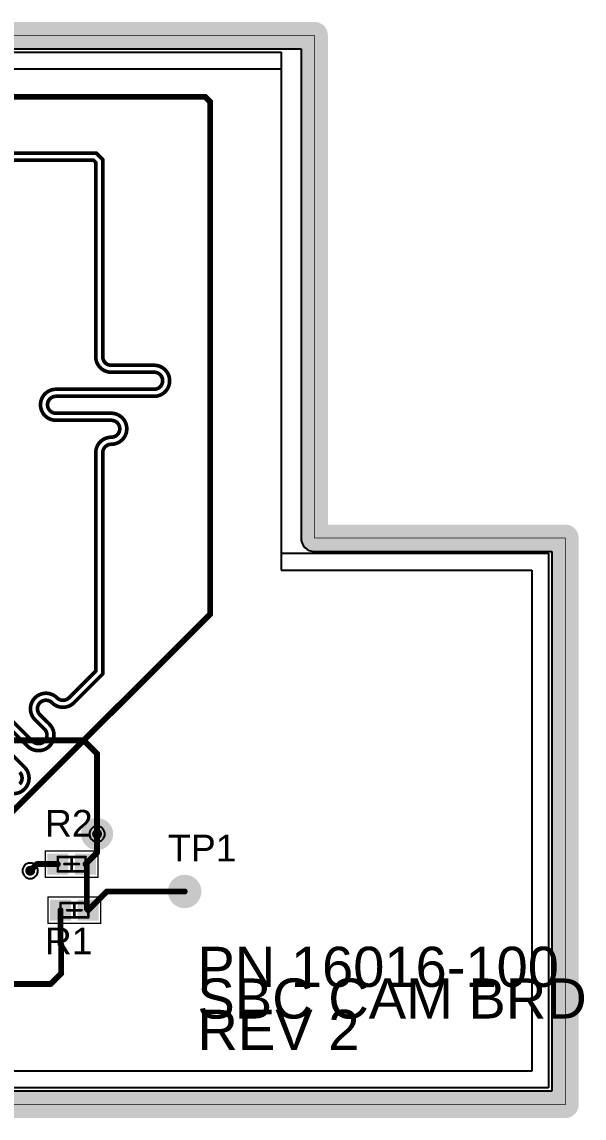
# Model space of a CAD drawing. Header units: inches. Extents: x -0.02 to 2.13, y -0.02 to 1.62.
# Drawn here: x 1.288 to 2.128, y -0.02 to 1.62 of the extents above; entities that cross this region are included whole.
import ezdxf

# ---------------------------------------------------------------- set-up
doc = ezdxf.new("R2010")
doc.units = ezdxf.units.IN
doc.header["$MEASUREMENT"] = 0
for name, color, linetype in [('Bottom Layer', 5, 'Continuous'), ('Bottom Solder', 6, 'Continuous'), ('BRD_Outline', 56, 'Continuous'), ('GND', 76, 'Continuous'), ('GND_2', 16, 'Continuous'), ('Mechanical 13', 56, 'Continuous'), ('Mechanical 15', 56, 'Continuous'), ('SIG_1', 16, 'Continuous'), ('SIG_2', 76, 'Continuous'), ('Top Layer', 1, 'Continuous'), ('Top Overlay', 2, 'Continuous'), ('Top Paste', 8, 'Continuous'), ('Top Solder', 216, 'Continuous'), ('Via Holes', 16, 'Continuous')]:
    doc.layers.add(name, color=color, linetype=linetype)
doc.styles.add('Arial', font='', dxfattribs={"height": 0.2})
doc.styles.get('Arial').set_extended_font_data('Arial')

# ---------------------------------------------------------------- blocks, each defined once
blk = doc.blocks.new('T____P_____5')
at = {"layer": 'Top Layer'}
h = blk.add_hatch(color=1, dxfattribs=at)
edge = h.paths.add_edge_path()
edge.add_arc((0, 0), 0.025, 0, 360)
at = {"layer": 'Top Solder'}
h = blk.add_hatch(color=216, dxfattribs=at)
edge = h.paths.add_edge_path()
edge.add_arc((0, 0), 0.025, 0, 360)
blk = doc.blocks.new('RESC0402X04N_6')
at = {"layer": 'Top Layer'}
for points in [[(-0.0325, -0.0118), (-0.0325, 0.0118), (-0.0089, 0.0118), (-0.0089, -0.0118)], [(0.0089, -0.0118), (0.0089, 0.0118), (0.0325, 0.0118), (0.0325, -0.0118)]]:
    blk.add_hatch(color=1, dxfattribs=at).paths.add_polyline_path(points)
at = {"layer": 'Top Paste'}
for points in [[(-0.0325, -0.0118), (-0.0325, 0.0118), (-0.0089, 0.0118), (-0.0089, -0.0118)], [(0.0089, -0.0118), (0.0089, 0.0118), (0.0325, 0.0118), (0.0325, -0.0118)]]:
    blk.add_hatch(color=8, dxfattribs=at).paths.add_polyline_path(points)
at = {"layer": 'Top Solder'}
for points in [[(-0.0365, -0.0158), (-0.0365, 0.0158), (-0.0049, 0.0158), (-0.0049, -0.0158)], [(0.0049, -0.0158), (0.0049, 0.0158), (0.0365, 0.0158), (0.0365, -0.0158)]]:
    blk.add_hatch(color=216, dxfattribs=at).paths.add_polyline_path(points)
at = {"layer": 'Mechanical 13'}
for points in [[(0.0207, 0.0108, 0.00394, 0.00394, 0), (-0.0207, 0.0108, 0.00394, 0.00394, 0)], [(-0.0207, 0.0108, 0.00394, 0.00394, 0), (-0.0207, -0.0108, 0.00394, 0.00394, 0)], [(0.0207, 0.0108, 0.00394, 0.00394, 0), (0.0207, -0.0108, 0.00394, 0.00394, 0)], [(0.0207, -0.0108, 0.00394, 0.00394, 0), (-0.0207, -0.0108, 0.00394, 0.00394, 0)]]:
    blk.add_lwpolyline(points, format="xyseb", dxfattribs=at)
for points in [[(-0.0217, 0.0108, 0.00197, 0.00197, 1), (-0.0197, 0.0108, 0.00197, 0.00197, 1)], [(-0.0217, 0.0108, 0.00197, 0.00197, 1), (-0.0197, 0.0108, 0.00197, 0.00197, 1)], [(0.0197, 0.0108, 0.00197, 0.00197, 1), (0.0217, 0.0108, 0.00197, 0.00197, 1)], [(0.0197, 0.0108, 0.00197, 0.00197, 1), (0.0217, 0.0108, 0.00197, 0.00197, 1)], [(-0.0217, -0.0108, 0.00197, 0.00197, 1), (-0.0197, -0.0108, 0.00197, 0.00197, 1)], [(-0.0217, -0.0108, 0.00197, 0.00197, 1), (-0.0197, -0.0108, 0.00197, 0.00197, 1)], [(0.0197, -0.0108, 0.00197, 0.00197, 1), (0.0217, -0.0108, 0.00197, 0.00197, 1)], [(0.0197, -0.0108, 0.00197, 0.00197, 1), (0.0217, -0.0108, 0.00197, 0.00197, 1)]]:
    blk.add_lwpolyline(points, format="xyseb", close=True, dxfattribs=at)
at = {"layer": 'Mechanical 15'}
for points in [[(0.0394, 0.0197, 0.00197, 0.00197, 0), (-0.0394, 0.0197, 0.00197, 0.00197, 0)], [(-0.0394, 0.0197, 0.00197, 0.00197, 0), (-0.0394, -0.0197, 0.00197, 0.00197, 0)], [(0.0394, 0.0197, 0.00197, 0.00197, 0), (0.0394, -0.0197, 0.00197, 0.00197, 0)], [(0.0108, 0, 0.00394, 0.00394, 0), (-0.0108, 0, 0.00394, 0.00394, 0)], [(0, 0.0108, 0.00394, 0.00394, 0), (0, -0.0108, 0.00394, 0.00394, 0)], [(0.0394, -0.0197, 0.00197, 0.00197, 0), (-0.0394, -0.0197, 0.00197, 0.00197, 0)]]:
    blk.add_lwpolyline(points, format="xyseb", dxfattribs=at)
for points in [[(-0.0399, 0.0197, 0.000984, 0.000984, 1), (-0.0389, 0.0197, 0.000984, 0.000984, 1)], [(-0.0399, 0.0197, 0.000984, 0.000984, 1), (-0.0389, 0.0197, 0.000984, 0.000984, 1)], [(0.0389, 0.0197, 0.000984, 0.000984, 1), (0.0399, 0.0197, 0.000984, 0.000984, 1)], [(0.0389, 0.0197, 0.000984, 0.000984, 1), (0.0399, 0.0197, 0.000984, 0.000984, 1)], [(-0.0118, 0, 0.00197, 0.00197, 1), (-0.0098, 0, 0.00197, 0.00197, 1)], [(-0.001, 0.0108, 0.00197, 0.00197, 1), (0.001, 0.0108, 0.00197, 0.00197, 1)], [(0.0098, 0, 0.00197, 0.00197, 1), (0.0118, 0, 0.00197, 0.00197, 1)], [(-0.001, -0.0108, 0.00197, 0.00197, 1), (0.001, -0.0108, 0.00197, 0.00197, 1)], [(-0.0399, -0.0197, 0.000984, 0.000984, 1), (-0.0389, -0.0197, 0.000984, 0.000984, 1)], [(-0.0399, -0.0197, 0.000984, 0.000984, 1), (-0.0389, -0.0197, 0.000984, 0.000984, 1)], [(0.0389, -0.0197, 0.000984, 0.000984, 1), (0.0399, -0.0197, 0.000984, 0.000984, 1)], [(0.0389, -0.0197, 0.000984, 0.000984, 1), (0.0399, -0.0197, 0.000984, 0.000984, 1)]]:
    blk.add_lwpolyline(points, format="xyseb", close=True, dxfattribs=at)
blk = doc.blocks.new('RESC0402X04N_8')
at = {"layer": 'Top Layer'}
for points in [[(-0.0325, -0.0118), (-0.0325, 0.0118), (-0.0089, 0.0118), (-0.0089, -0.0118)], [(0.0089, -0.0118), (0.0089, 0.0118), (0.0325, 0.0118), (0.0325, -0.0118)]]:
    blk.add_hatch(color=1, dxfattribs=at).paths.add_polyline_path(points)
at = {"layer": 'Top Paste'}
for points in [[(-0.0325, -0.0118), (-0.0325, 0.0118), (-0.0089, 0.0118), (-0.0089, -0.0118)], [(0.0089, -0.0118), (0.0089, 0.0118), (0.0325, 0.0118), (0.0325, -0.0118)]]:
    blk.add_hatch(color=8, dxfattribs=at).paths.add_polyline_path(points)
at = {"layer": 'Top Solder'}
for points in [[(-0.0365, -0.0158), (-0.0365, 0.0158), (-0.0049, 0.0158), (-0.0049, -0.0158)], [(0.0049, -0.0158), (0.0049, 0.0158), (0.0365, 0.0158), (0.0365, -0.0158)]]:
    blk.add_hatch(color=216, dxfattribs=at).paths.add_polyline_path(points)
at = {"layer": 'Mechanical 13'}
for points in [[(-0.0207, 0.0108, 0.00394, 0.00394, 0), (0.0207, 0.0108, 0.00394, 0.00394, 0)], [(-0.0207, -0.0108, 0.00394, 0.00394, 0), (-0.0207, 0.0108, 0.00394, 0.00394, 0)], [(0.0207, -0.0108, 0.00394, 0.00394, 0), (0.0207, 0.0108, 0.00394, 0.00394, 0)], [(-0.0207, -0.0108, 0.00394, 0.00394, 0), (0.0207, -0.0108, 0.00394, 0.00394, 0)]]:
    blk.add_lwpolyline(points, format="xyseb", dxfattribs=at)
for points in [[(-0.0217, 0.0108, 0.00197, 0.00197, 1), (-0.0197, 0.0108, 0.00197, 0.00197, 1)], [(-0.0217, 0.0108, 0.00197, 0.00197, 1), (-0.0197, 0.0108, 0.00197, 0.00197, 1)], [(0.0197, 0.0108, 0.00197, 0.00197, 1), (0.0217, 0.0108, 0.00197, 0.00197, 1)], [(0.0197, 0.0108, 0.00197, 0.00197, 1), (0.0217, 0.0108, 0.00197, 0.00197, 1)], [(-0.0217, -0.0108, 0.00197, 0.00197, 1), (-0.0197, -0.0108, 0.00197, 0.00197, 1)], [(-0.0217, -0.0108, 0.00197, 0.00197, 1), (-0.0197, -0.0108, 0.00197, 0.00197, 1)], [(0.0197, -0.0108, 0.00197, 0.00197, 1), (0.0217, -0.0108, 0.00197, 0.00197, 1)], [(0.0197, -0.0108, 0.00197, 0.00197, 1), (0.0217, -0.0108, 0.00197, 0.00197, 1)]]:
    blk.add_lwpolyline(points, format="xyseb", close=True, dxfattribs=at)
at = {"layer": 'Mechanical 15'}
for points in [[(-0.0394, 0.0197, 0.00197, 0.00197, 0), (0.0394, 0.0197, 0.00197, 0.00197, 0)], [(-0.0394, -0.0197, 0.00197, 0.00197, 0), (-0.0394, 0.0197, 0.00197, 0.00197, 0)], [(0.0394, -0.0197, 0.00197, 0.00197, 0), (0.0394, 0.0197, 0.00197, 0.00197, 0)], [(-0.0108, 0, 0.00394, 0.00394, 0), (0.0108, 0, 0.00394, 0.00394, 0)], [(0, -0.0108, 0.00394, 0.00394, 0), (0, 0.0108, 0.00394, 0.00394, 0)], [(-0.0394, -0.0197, 0.00197, 0.00197, 0), (0.0394, -0.0197, 0.00197, 0.00197, 0)]]:
    blk.add_lwpolyline(points, format="xyseb", dxfattribs=at)
for points in [[(-0.0399, 0.0197, 0.000984, 0.000984, 1), (-0.0389, 0.0197, 0.000984, 0.000984, 1)], [(-0.0399, 0.0197, 0.000984, 0.000984, 1), (-0.0389, 0.0197, 0.000984, 0.000984, 1)], [(0.0389, 0.0197, 0.000984, 0.000984, 1), (0.0399, 0.0197, 0.000984, 0.000984, 1)], [(0.0389, 0.0197, 0.000984, 0.000984, 1), (0.0399, 0.0197, 0.000984, 0.000984, 1)], [(-0.0118, 0, 0.00197, 0.00197, 1), (-0.0098, 0, 0.00197, 0.00197, 1)], [(-0.001, 0.0108, 0.00197, 0.00197, 1), (0.001, 0.0108, 0.00197, 0.00197, 1)], [(0.0098, 0, 0.00197, 0.00197, 1), (0.0118, 0, 0.00197, 0.00197, 1)], [(-0.001, -0.0108, 0.00197, 0.00197, 1), (0.001, -0.0108, 0.00197, 0.00197, 1)], [(-0.0399, -0.0197, 0.000984, 0.000984, 1), (-0.0389, -0.0197, 0.000984, 0.000984, 1)], [(-0.0399, -0.0197, 0.000984, 0.000984, 1), (-0.0389, -0.0197, 0.000984, 0.000984, 1)], [(0.0389, -0.0197, 0.000984, 0.000984, 1), (0.0399, -0.0197, 0.000984, 0.000984, 1)], [(0.0389, -0.0197, 0.000984, 0.000984, 1), (0.0399, -0.0197, 0.000984, 0.000984, 1)]]:
    blk.add_lwpolyline(points, format="xyseb", close=True, dxfattribs=at)

msp = doc.modelspace()

# ---------------------------------------------------------------- hatches: boundary and pattern name
at = {"layer": 'Bottom Layer'}
h = msp.add_hatch(color=5, dxfattribs=at)
edge = h.paths.add_edge_path()
edge.add_arc((1.4, 0.405), 0.0075, 0, 360)
h = msp.add_hatch(color=5, dxfattribs=at)
edge = h.paths.add_edge_path()
edge.add_arc((1.3, 0.35), 0.0075, 0, 360)
at = {"layer": 'Bottom Solder'}
h = msp.add_hatch(color=6, dxfattribs=at)
edge = h.paths.add_edge_path()
edge.add_arc((1.4, 0.405), 0.004, 0, 360)
h = msp.add_hatch(color=6, dxfattribs=at)
edge = h.paths.add_edge_path()
edge.add_arc((1.3, 0.35), 0.004, 0, 360)
at = {"layer": 'GND'}
h = msp.add_hatch(color=76, dxfattribs=at)
edge = h.paths.add_edge_path()
edge.add_arc((1.4, 0.405), 0.024, 0, 360)
at = {"layer": 'GND_2'}
h = msp.add_hatch(color=16, dxfattribs=at)
edge = h.paths.add_edge_path()
edge.add_arc((1.4, 0.405), 0.024, 0, 360)
at = {"layer": 'SIG_1'}
h = msp.add_hatch(color=16, dxfattribs=at)
edge = h.paths.add_edge_path()
edge.add_arc((1.4, 0.405), 0.0075, 0, 360)
h = msp.add_hatch(color=16, dxfattribs=at)
edge = h.paths.add_edge_path()
edge.add_arc((1.3, 0.35), 0.0075, 0, 360)
at = {"layer": 'SIG_2'}
h = msp.add_hatch(color=76, dxfattribs=at)
edge = h.paths.add_edge_path()
edge.add_arc((1.4, 0.405), 0.0075, 0, 360)
h = msp.add_hatch(color=76, dxfattribs=at)
edge = h.paths.add_edge_path()
edge.add_arc((1.3, 0.35), 0.0075, 0, 360)
at = {"layer": 'Top Layer'}
h = msp.add_hatch(color=1, dxfattribs=at)
edge = h.paths.add_edge_path()
edge.add_arc((1.4, 0.405), 0.0075, 0, 360)
h = msp.add_hatch(color=1, dxfattribs=at)
edge = h.paths.add_edge_path()
edge.add_arc((1.3, 0.35), 0.0075, 0, 360)
at = {"layer": 'Top Solder'}
h = msp.add_hatch(color=216, dxfattribs=at)
edge = h.paths.add_edge_path()
edge.add_arc((1.4, 0.405), 0.004, 0, 360)
h = msp.add_hatch(color=216, dxfattribs=at)
edge = h.paths.add_edge_path()
edge.add_arc((1.3, 0.35), 0.004, 0, 360)
at = {"layer": 'Via Holes'}
h = msp.add_hatch(color=7, dxfattribs=at)
edge = h.paths.add_edge_path()
edge.add_arc((1.4, 0.405), 0.004, 0, 360)
h = msp.add_hatch(color=7, dxfattribs=at)
edge = h.paths.add_edge_path()
edge.add_arc((1.3, 0.35), 0.004, 0, 360)

# ---------------------------------------------------------------- linework, layer by layer
at = {"layer": 'Bottom Layer'}
for points in [[(0.9, 0.545, 0.00882, 0.00882, 0), (1.38, 0.545, 0.00882, 0.00882, 0)], [(1.38, 0.545, 0.00882, 0.00882, 0), (1.4, 0.525, 0.00882, 0.00882, 0)], [(1.4, 0.405, 0.00882, 0.00882, 0), (1.4, 0.525, 0.00882, 0.00882, 0)]]:
    msp.add_lwpolyline(points, format="xyseb", dxfattribs=at)
for points in [[(1.3778, 0.545, 0.00441, 0.00441, 1), (1.3822, 0.545, 0.00441, 0.00441, 1)], [(1.3778, 0.545, 0.00441, 0.00441, 1), (1.3822, 0.545, 0.00441, 0.00441, 1)], [(1.3978, 0.525, 0.00441, 0.00441, 1), (1.4022, 0.525, 0.00441, 0.00441, 1)], [(1.3978, 0.525, 0.00441, 0.00441, 1), (1.4022, 0.525, 0.00441, 0.00441, 1)], [(1.3978, 0.405, 0.00441, 0.00441, 1), (1.4022, 0.405, 0.00441, 0.00441, 1)]]:
    msp.add_lwpolyline(points, format="xyseb", close=True, dxfattribs=at)
at = {"layer": 'BRD_Outline'}
for points in [[(0, 1.6, 0.001, 0.001, 0), (1.725, 1.6, 0.001, 0.001, 0)], [(1.725, 0.848, 0.001, 0.001, 0), (1.725, 1.6, 0.001, 0.001, 0)], [(1.725, 0.848, 0.001, 0.001, 0), (2.1, 0.848, 0.001, 0.001, 0)], [(2.1, 0, 0.001, 0.001, 0), (2.1, 0.848, 0.001, 0.001, 0)], [(0, 0, 0.001, 0.001, 0), (2.1, 0, 0.001, 0.001, 0)]]:
    msp.add_lwpolyline(points, format="xyseb", dxfattribs=at)
for points in [[(1.7248, 1.6, 0.0005, 0.0005, 1), (1.7252, 1.6, 0.0005, 0.0005, 1)], [(1.7248, 1.6, 0.0005, 0.0005, 1), (1.7252, 1.6, 0.0005, 0.0005, 1)], [(1.7248, 0.848, 0.0005, 0.0005, 1), (1.7252, 0.848, 0.0005, 0.0005, 1)], [(1.7248, 0.848, 0.0005, 0.0005, 1), (1.7252, 0.848, 0.0005, 0.0005, 1)], [(2.0997, 0.848, 0.0005, 0.0005, 1), (2.1002, 0.848, 0.0005, 0.0005, 1)], [(2.0997, 0.848, 0.0005, 0.0005, 1), (2.1002, 0.848, 0.0005, 0.0005, 1)], [(2.0997, 0, 0.0005, 0.0005, 1), (2.1002, 0, 0.0005, 0.0005, 1)], [(2.0997, 0, 0.0005, 0.0005, 1), (2.1002, 0, 0.0005, 0.0005, 1)]]:
    msp.add_lwpolyline(points, format="xyseb", close=True, dxfattribs=at)
at = {"layer": 'GND'}
for p, q in [((0.0201, 1.5799), (1.7049, 1.5799)), ((1.7049, 1.5799), (1.7049, 0.848)), ((1.7049, 0.848), (1.7053, 0.8441)), ((1.7053, 0.8441), (1.7064, 0.8403)), ((1.7064, 0.8403), (1.7083, 0.8368)), ((1.7083, 0.8368), (1.7108, 0.8338)), ((1.7108, 0.8338), (1.7138, 0.8313)), ((1.7138, 0.8313), (1.7173, 0.8294)), ((1.7173, 0.8294), (1.7211, 0.8283)), ((1.7211, 0.8283), (1.725, 0.8279)), ((1.725, 0.8279), (2.0799, 0.8279)), ((2.0799, 0.8279), (2.0799, 0.0201)), ((2.0799, 0.0201), (0.0201, 0.0201))]:
    msp.add_line(p, q, dxfattribs=at)
for points in [[(0, 1.6, 0.04, 0.04, 0), (1.725, 1.6, 0.04, 0.04, 0)], [(1.725, 0.848, 0.04, 0.04, 0), (1.725, 1.6, 0.04, 0.04, 0)], [(1.725, 0.848, 0.04, 0.04, 0), (2.1, 0.848, 0.04, 0.04, 0)], [(2.1, 0, 0.04, 0.04, 0), (2.1, 0.848, 0.04, 0.04, 0)], [(0, 0, 0.04, 0.04, 0), (2.1, 0, 0.04, 0.04, 0)]]:
    msp.add_lwpolyline(points, format="xyseb", dxfattribs=at)
for points in [[(1.715, 1.6, 0.02, 0.02, 1), (1.735, 1.6, 0.02, 0.02, 1)], [(1.715, 1.6, 0.02, 0.02, 1), (1.735, 1.6, 0.02, 0.02, 1)], [(1.715, 0.848, 0.02, 0.02, 1), (1.735, 0.848, 0.02, 0.02, 1)], [(1.715, 0.848, 0.02, 0.02, 1), (1.735, 0.848, 0.02, 0.02, 1)], [(2.09, 0.848, 0.02, 0.02, 1), (2.11, 0.848, 0.02, 0.02, 1)], [(2.09, 0.848, 0.02, 0.02, 1), (2.11, 0.848, 0.02, 0.02, 1)], [(2.09, 0, 0.02, 0.02, 1), (2.11, 0, 0.02, 0.02, 1)], [(2.09, 0, 0.02, 0.02, 1), (2.11, 0, 0.02, 0.02, 1)]]:
    msp.add_lwpolyline(points, format="xyseb", close=True, dxfattribs=at)
at = {"layer": 'GND_2'}
for p, q in [((0.0201, 1.5799), (1.7049, 1.5799)), ((1.7049, 1.5799), (1.7049, 0.848)), ((1.7049, 0.848), (1.7053, 0.8441)), ((1.7053, 0.8441), (1.7064, 0.8403)), ((1.7064, 0.8403), (1.7083, 0.8368)), ((1.7083, 0.8368), (1.7108, 0.8338)), ((1.7108, 0.8338), (1.7138, 0.8313)), ((1.7138, 0.8313), (1.7173, 0.8294)), ((1.7173, 0.8294), (1.7211, 0.8283)), ((1.7211, 0.8283), (1.725, 0.8279)), ((1.725, 0.8279), (2.0799, 0.8279)), ((2.0799, 0.8279), (2.0799, 0.0201)), ((2.0799, 0.0201), (0.0201, 0.0201))]:
    msp.add_line(p, q, dxfattribs=at)
for points in [[(0, 1.6, 0.04, 0.04, 0), (1.725, 1.6, 0.04, 0.04, 0)], [(1.725, 0.848, 0.04, 0.04, 0), (1.725, 1.6, 0.04, 0.04, 0)], [(1.725, 0.848, 0.04, 0.04, 0), (2.1, 0.848, 0.04, 0.04, 0)], [(2.1, 0, 0.04, 0.04, 0), (2.1, 0.848, 0.04, 0.04, 0)], [(0, 0, 0.04, 0.04, 0), (2.1, 0, 0.04, 0.04, 0)]]:
    msp.add_lwpolyline(points, format="xyseb", dxfattribs=at)
for points in [[(1.715, 1.6, 0.02, 0.02, 1), (1.735, 1.6, 0.02, 0.02, 1)], [(1.715, 1.6, 0.02, 0.02, 1), (1.735, 1.6, 0.02, 0.02, 1)], [(1.715, 0.848, 0.02, 0.02, 1), (1.735, 0.848, 0.02, 0.02, 1)], [(1.715, 0.848, 0.02, 0.02, 1), (1.735, 0.848, 0.02, 0.02, 1)], [(2.09, 0.848, 0.02, 0.02, 1), (2.11, 0.848, 0.02, 0.02, 1)], [(2.09, 0.848, 0.02, 0.02, 1), (2.11, 0.848, 0.02, 0.02, 1)], [(2.09, 0, 0.02, 0.02, 1), (2.11, 0, 0.02, 0.02, 1)], [(2.09, 0, 0.02, 0.02, 1), (2.11, 0, 0.02, 0.02, 1)]]:
    msp.add_lwpolyline(points, format="xyseb", close=True, dxfattribs=at)
at = {"layer": 'SIG_1'}
for p, q in [((1.1109, 1.55), (1.675, 1.55)), ((1.675, 1.55), (1.675, 0.8)), ((1.675, 0.8), (2.05, 0.8)), ((2.05, 0.8), (2.05, 0.05)), ((1.3903, 0.4115), (1.3885, 0.4073)), ((1.3935, 0.4147), (1.3903, 0.4115)), ((1.3977, 0.4165), (1.3935, 0.4147)), ((1.4023, 0.4165), (1.3977, 0.4165)), ((1.4065, 0.4147), (1.4023, 0.4165)), ((1.4097, 0.4115), (1.4065, 0.4147)), ((1.4115, 0.4073), (1.4097, 0.4115)), ((1.3885, 0.4073), (1.3885, 0.4027)), ((1.3885, 0.4027), (1.3903, 0.3985)), ((1.3903, 0.3985), (1.3935, 0.3953)), ((1.3935, 0.3953), (1.3977, 0.3935)), ((1.4023, 0.3935), (1.4065, 0.3953)), ((1.4065, 0.3953), (1.4097, 0.3985)), ((1.4097, 0.3985), (1.4115, 0.4027)), ((1.4115, 0.4027), (1.4115, 0.4073)), ((1.3977, 0.3935), (1.4023, 0.3935)), ((1.2977, 0.3615), (1.2935, 0.3597)), ((1.3023, 0.3615), (1.2977, 0.3615)), ((1.3065, 0.3597), (1.3023, 0.3615)), ((1.2903, 0.3565), (1.2885, 0.3523)), ((1.2885, 0.3523), (1.2885, 0.3477)), ((1.2885, 0.3477), (1.2903, 0.3435)), ((1.2935, 0.3597), (1.2903, 0.3565)), ((1.3097, 0.3565), (1.3065, 0.3597)), ((1.3115, 0.3523), (1.3097, 0.3565)), ((1.3097, 0.3435), (1.3115, 0.3477)), ((1.3115, 0.3477), (1.3115, 0.3523)), ((1.2903, 0.3435), (1.2935, 0.3403)), ((1.2935, 0.3403), (1.2977, 0.3385)), ((1.2977, 0.3385), (1.3023, 0.3385)), ((1.3023, 0.3385), (1.3065, 0.3403)), ((1.3065, 0.3403), (1.3097, 0.3435)), ((2.05, 0.05), (0.05, 0.05))]:
    msp.add_line(p, q, dxfattribs=at)
at = {"layer": 'SIG_2'}
for p, q in [((1.1119, 1.575), (1.675, 1.575)), ((1.675, 1.575), (1.675, 0.825)), ((1.675, 0.825), (2.075, 0.825)), ((2.075, 0.825), (2.075, 0.025)), ((1.3903, 0.4115), (1.3885, 0.4073)), ((1.3935, 0.4147), (1.3903, 0.4115)), ((1.3977, 0.4165), (1.3935, 0.4147)), ((1.4023, 0.4165), (1.3977, 0.4165)), ((1.4065, 0.4147), (1.4023, 0.4165)), ((1.4097, 0.4115), (1.4065, 0.4147)), ((1.4115, 0.4073), (1.4097, 0.4115)), ((1.3885, 0.4073), (1.3885, 0.4027)), ((1.3885, 0.4027), (1.3903, 0.3985)), ((1.3903, 0.3985), (1.3935, 0.3953)), ((1.3935, 0.3953), (1.3977, 0.3935)), ((1.4023, 0.3935), (1.4065, 0.3953)), ((1.4065, 0.3953), (1.4097, 0.3985)), ((1.4097, 0.3985), (1.4115, 0.4027)), ((1.4115, 0.4027), (1.4115, 0.4073)), ((1.3977, 0.3935), (1.4023, 0.3935)), ((1.2977, 0.3615), (1.2935, 0.3597)), ((1.3023, 0.3615), (1.2977, 0.3615)), ((1.3065, 0.3597), (1.3023, 0.3615)), ((1.2903, 0.3565), (1.2885, 0.3523)), ((1.2885, 0.3523), (1.2885, 0.3477)), ((1.2885, 0.3477), (1.2903, 0.3435)), ((1.2935, 0.3597), (1.2903, 0.3565)), ((1.3097, 0.3565), (1.3065, 0.3597)), ((1.3115, 0.3523), (1.3097, 0.3565)), ((1.3097, 0.3435), (1.3115, 0.3477)), ((1.3115, 0.3477), (1.3115, 0.3523)), ((1.2903, 0.3435), (1.2935, 0.3403)), ((1.2935, 0.3403), (1.2977, 0.3385)), ((1.2977, 0.3385), (1.3023, 0.3385)), ((1.3023, 0.3385), (1.3065, 0.3403)), ((1.3065, 0.3403), (1.3097, 0.3435)), ((2.075, 0.025), (1.025, 0.025))]:
    msp.add_line(p, q, dxfattribs=at)
at = {"layer": 'Top Layer'}
for points in [[(1.0458, 1.5079, 0.00882, 0.00882, 0), (1.5618, 1.5079, 0.00882, 0.00882, 0)], [(1.5618, 1.5079, 0.00882, 0.00882, 0), (1.569, 1.5007, 0.00882, 0.00882, 0)], [(1.569, 0.734, 0.00882, 0.00882, 0), (1.569, 1.5007, 0.00882, 0.00882, 0)], [(1.202, 1.413, 0.00546, 0.00546, 0), (1.3948, 1.413, 0.00546, 0.00546, 0)], [(1.2063, 1.4235, 0.00546, 0.00546, 0), (1.3991, 1.4235, 0.00546, 0.00546, 0)], [(1.3948, 1.413, 0.00546, 0.00546, 0), (1.398, 1.4098, 0.00546, 0.00546, 0)], [(1.398, 1.127, 0.00546, 0.00546, 0), (1.398, 1.4098, 0.00546, 0.00546, 0)], [(1.3991, 1.4235, 0.00546, 0.00546, 0), (1.4085, 1.4141, 0.00546, 0.00546, 0)], [(1.4085, 1.127, 0.00546, 0.00546, 0), (1.4085, 1.4141, 0.00546, 0.00546, 0)], [(1.398, 1.119, 0.00546, 0.00546, 0), (1.398, 1.127, 0.00546, 0.00546, 0)], [(1.4212, 1.0959, 0.00546, 0.00546, -0.414214), (1.398, 1.119, 0.00546, 0.00546, 0)], [(1.4085, 1.119, 0.00546, 0.00546, 0), (1.4085, 1.127, 0.00546, 0.00546, 0)], [(1.4212, 1.1063, 0.00546, 0.00546, -0.414214), (1.4085, 1.119, 0.00546, 0.00546, 0)], [(1.4212, 1.1063, 0.00546, 0.00546, 0), (1.4853, 1.1063, 0.00546, 0.00546, 0)], [(1.4853, 1.1063, 0.00546, 0.00546, -1), (1.4853, 1.0599, 0.00546, 0.00546, 0)], [(1.4212, 1.0959, 0.00546, 0.00546, 0), (1.4853, 1.0959, 0.00546, 0.00546, 0)], [(1.4853, 1.0959, 0.00546, 0.00546, -1), (1.4853, 1.0704, 0.00546, 0.00546, 0)], [(1.3386, 1.024, 0.00546, 0.00546, -1), (1.3386, 1.0704, 0.00546, 0.00546, 0)], [(1.3386, 1.0704, 0.00546, 0.00546, 0), (1.4853, 1.0704, 0.00546, 0.00546, 0)], [(1.3386, 1.0345, 0.00546, 0.00546, -1), (1.3386, 1.0599, 0.00546, 0.00546, 0)], [(1.3386, 1.0599, 0.00546, 0.00546, 0), (1.4853, 1.0599, 0.00546, 0.00546, 0)], [(1.3386, 1.0345, 0.00546, 0.00546, 0), (1.4212, 1.0345, 0.00546, 0.00546, 0)], [(1.4212, 1.0345, 0.00546, 0.00546, -1), (1.4212, 0.9881, 0.00546, 0.00546, 0)], [(1.3386, 1.024, 0.00546, 0.00546, 0), (1.4212, 1.024, 0.00546, 0.00546, 0)], [(1.4212, 1.024, 0.00546, 0.00546, -1), (1.4212, 0.9986, 0.00546, 0.00546, 0)], [(1.398, 0.9754, 0.00546, 0.00546, -0.414214), (1.4212, 0.9986, 0.00546, 0.00546, 0)], [(1.4212, 0.9986, 0.00546, 0.00546, 0), (1.4212, 0.9986, 0.00546, 0.00546, 0)], [(1.4085, 0.9754, 0.00546, 0.00546, -0.414214), (1.4212, 0.9881, 0.00546, 0.00546, 0)], [(1.4212, 0.9881, 0.00546, 0.00546, 0), (1.4212, 0.9881, 0.00546, 0.00546, 0)], [(1.398, 0.6653, 0.00546, 0.00546, 0), (1.398, 0.9754, 0.00546, 0.00546, 0)], [(1.4085, 0.6653, 0.00546, 0.00546, 0), (1.4085, 0.9754, 0.00546, 0.00546, 0)], [(1.1292, 0.2942, 0.00882, 0.00882, 0), (1.569, 0.734, 0.00882, 0.00882, 0)], [(1.398, 0.6488, 0.00546, 0.00546, 0), (1.398, 0.6653, 0.00546, 0.00546, 0)], [(1.4085, 0.6445, 0.00546, 0.00546, 0), (1.4085, 0.6653, 0.00546, 0.00546, 0)], [(1.358, 0.6088, 0.00546, 0.00546, 0), (1.3913, 0.6421, 0.00546, 0.00546, 0)], [(1.3913, 0.6421, 0.00546, 0.00546, 0), (1.398, 0.6488, 0.00546, 0.00546, 0)], [(1.3913, 0.6421, 0.00546, 0.00546, 0), (1.3913, 0.6421, 0.00546, 0.00546, 0)], [(1.3987, 0.6347, 0.00546, 0.00546, 0), (1.4085, 0.6445, 0.00546, 0.00546, 0)], [(1.3654, 0.6014, 0.00546, 0.00546, 0), (1.3987, 0.6347, 0.00546, 0.00546, 0)], [(1.3072, 0.576, 0.00546, 0.00546, -0.414211), (1.3072, 0.6088, 0.00546, 0.00546, 0)], [(1.3072, 0.6088, 0.00546, 0.00546, -0.414214), (1.34, 0.6088, 0.00546, 0.00546, 0)], [(1.3072, 0.6088, 0.00546, 0.00546, 0), (1.3072, 0.6088, 0.00546, 0.00546, 0)], [(1.3146, 0.6014, 0.00546, 0.00546, -0.414039), (1.3326, 0.6014, 0.00546, 0.00546, 0)], [(1.34, 0.6088, 0.00546, 0.00546, 0), (1.34, 0.6088, 0.00546, 0.00546, 0)], [(1.358, 0.6088, 0.00546, 0.00546, -0.414212), (1.34, 0.6088, 0.00546, 0.00546, 0)], [(1.2535, 0.5938, 0.00546, 0.00546, 0), (1.3034, 0.5439, 0.00546, 0.00546, 0)], [(1.3146, 0.5834, 0.00546, 0.00546, -0.414209), (1.3146, 0.6014, 0.00546, 0.00546, 0)], [(1.3146, 0.6014, 0.00546, 0.00546, 0), (1.3146, 0.6014, 0.00546, 0.00546, 0)], [(1.3654, 0.6014, 0.00546, 0.00546, -0.414323), (1.3326, 0.6014, 0.00546, 0.00546, 0)], [(1.2461, 0.5864, 0.00546, 0.00546, 0), (1.296, 0.5365, 0.00546, 0.00546, 0)], [(1.3072, 0.576, 0.00546, 0.00546, 0), (1.3072, 0.576, 0.00546, 0.00546, 0)], [(1.3072, 0.576, 0.00546, 0.00546, 0), (1.3214, 0.5619, 0.00546, 0.00546, 0)], [(1.3146, 0.5834, 0.00546, 0.00546, 0), (1.3146, 0.5834, 0.00546, 0.00546, 0)], [(1.3146, 0.5834, 0.00546, 0.00546, 0), (1.3288, 0.5693, 0.00546, 0.00546, 0)], [(1.2281, 0.5684, 0.00546, 0.00546, 0), (1.2915, 0.505, 0.00546, 0.00546, 0)], [(1.3214, 0.5619, 0.00546, 0.00546, -0.414214), (1.3214, 0.5439, 0.00546, 0.00546, 0)], [(1.3288, 0.5693, 0.00546, 0.00546, -0.414215), (1.3288, 0.5365, 0.00546, 0.00546, 0)], [(1.3034, 0.5439, 0.00546, 0.00546, 0), (1.3034, 0.5439, 0.00546, 0.00546, 0)], [(1.3214, 0.5439, 0.00546, 0.00546, -0.41421), (1.3034, 0.5439, 0.00546, 0.00546, 0)], [(1.296, 0.5365, 0.00546, 0.00546, 0), (1.296, 0.5365, 0.00546, 0.00546, 0)], [(1.3288, 0.5365, 0.00546, 0.00546, -0.41421), (1.296, 0.5365, 0.00546, 0.00546, 0)], [(1.2841, 0.4976, 0.00546, 0.00546, -0.414215), (1.2841, 0.4796, 0.00546, 0.00546, 0)], [(1.2915, 0.505, 0.00546, 0.00546, -0.414214), (1.2915, 0.4722, 0.00546, 0.00546, 0)], [(1.2915, 0.4722, 0.00546, 0.00546, -0.414211), (1.2587, 0.4722, 0.00546, 0.00546, 0)], [(1.2915, 0.4722, 0.00546, 0.00546, 0), (1.2915, 0.4722, 0.00546, 0.00546, 0)], [(1.4, 0.3773, 0.00882, 0.00882, 0), (1.4, 0.405, 0.00882, 0.00882, 0)], [(1.3827, 0.36, 0.00882, 0.00882, 0), (1.4, 0.3773, 0.00882, 0.00882, 0)], [(1.3, 0.35, 0.00882, 0.00882, 0), (1.31, 0.36, 0.00882, 0.00882, 0)], [(1.31, 0.36, 0.00882, 0.00882, 0), (1.3413, 0.36, 0.00882, 0.00882, 0)], [(1.3827, 0.36, 0.00882, 0.00882, 0), (1.3847, 0.358, 0.00882, 0.00882, 0)], [(1.3847, 0.293, 0.00882, 0.00882, 0), (1.3847, 0.358, 0.00882, 0.00882, 0)], [(1.3867, 0.291, 0.00882, 0.00882, 0), (1.4147, 0.319, 0.00882, 0.00882, 0)], [(1.4147, 0.319, 0.00882, 0.00882, 0), (1.531, 0.319, 0.00882, 0.00882, 0)], [(1.3453, 0.2405, 0.00882, 0.00882, 0), (1.3453, 0.291, 0.00882, 0.00882, 0)], [(1.3847, 0.293, 0.00882, 0.00882, 0), (1.3867, 0.291, 0.00882, 0.00882, 0)], [(1.3453, 0.2405, 0.00882, 0.00882, 0), (1.3463, 0.2395, 0.00882, 0.00882, 0)], [(1.3463, 0.1963, 0.00882, 0.00882, 0), (1.3463, 0.2395, 0.00882, 0.00882, 0)], [(1.3307, 0.1807, 0.00882, 0.00882, 0), (1.3463, 0.1963, 0.00882, 0.00882, 0)], [(1.1883, 0.1807, 0.00882, 0.00882, 0), (1.3307, 0.1807, 0.00882, 0.00882, 0)]]:
    msp.add_lwpolyline(points, format="xyseb", dxfattribs=at)
for points in [[(1.5596, 1.5079, 0.00441, 0.00441, 1), (1.564, 1.5079, 0.00441, 0.00441, 1)], [(1.5596, 1.5079, 0.00441, 0.00441, 1), (1.564, 1.5079, 0.00441, 0.00441, 1)], [(1.5668, 1.5007, 0.00441, 0.00441, 1), (1.5712, 1.5007, 0.00441, 0.00441, 1)], [(1.5668, 1.5007, 0.00441, 0.00441, 1), (1.5712, 1.5007, 0.00441, 0.00441, 1)], [(1.3934, 1.413, 0.00273, 0.00273, 1), (1.3962, 1.413, 0.00273, 0.00273, 1)], [(1.3934, 1.413, 0.00273, 0.00273, 1), (1.3962, 1.413, 0.00273, 0.00273, 1)], [(1.3966, 1.4098, 0.00273, 0.00273, 1), (1.3994, 1.4098, 0.00273, 0.00273, 1)], [(1.3966, 1.4098, 0.00273, 0.00273, 1), (1.3994, 1.4098, 0.00273, 0.00273, 1)], [(1.3978, 1.4235, 0.00273, 0.00273, 1), (1.4005, 1.4235, 0.00273, 0.00273, 1)], [(1.3978, 1.4235, 0.00273, 0.00273, 1), (1.4005, 1.4235, 0.00273, 0.00273, 1)], [(1.4071, 1.4141, 0.00273, 0.00273, 1), (1.4098, 1.4141, 0.00273, 0.00273, 1)], [(1.4071, 1.4141, 0.00273, 0.00273, 1), (1.4098, 1.4141, 0.00273, 0.00273, 1)], [(1.3966, 1.127, 0.00273, 0.00273, 1), (1.3994, 1.127, 0.00273, 0.00273, 1)], [(1.3966, 1.127, 0.00273, 0.00273, 1), (1.3994, 1.127, 0.00273, 0.00273, 1)], [(1.3966, 1.119, 0.00273, 0.00273, 1), (1.3994, 1.119, 0.00273, 0.00273, 1)], [(1.3966, 1.119, 0.00273, 0.00273, 1), (1.3994, 1.119, 0.00273, 0.00273, 1)], [(1.4071, 1.127, 0.00273, 0.00273, 1), (1.4098, 1.127, 0.00273, 0.00273, 1)], [(1.4071, 1.127, 0.00273, 0.00273, 1), (1.4098, 1.127, 0.00273, 0.00273, 1)], [(1.4071, 1.119, 0.00273, 0.00273, 1), (1.4098, 1.119, 0.00273, 0.00273, 1)], [(1.4071, 1.119, 0.00273, 0.00273, 1), (1.4098, 1.119, 0.00273, 0.00273, 1)], [(1.4198, 1.1063, 0.00273, 0.00273, 1), (1.4226, 1.1063, 0.00273, 0.00273, 1)], [(1.4198, 1.1063, 0.00273, 0.00273, 1), (1.4226, 1.1063, 0.00273, 0.00273, 1)], [(1.4839, 1.1063, 0.00273, 0.00273, 1), (1.4866, 1.1063, 0.00273, 0.00273, 1)], [(1.4839, 1.1063, 0.00273, 0.00273, 1), (1.4866, 1.1063, 0.00273, 0.00273, 1)], [(1.4198, 1.0959, 0.00273, 0.00273, 1), (1.4226, 1.0959, 0.00273, 0.00273, 1)], [(1.4198, 1.0959, 0.00273, 0.00273, 1), (1.4226, 1.0959, 0.00273, 0.00273, 1)], [(1.4839, 1.0959, 0.00273, 0.00273, 1), (1.4866, 1.0959, 0.00273, 0.00273, 1)], [(1.4839, 1.0959, 0.00273, 0.00273, 1), (1.4866, 1.0959, 0.00273, 0.00273, 1)], [(1.3372, 1.0704, 0.00273, 0.00273, 1), (1.3399, 1.0704, 0.00273, 0.00273, 1)], [(1.3372, 1.0704, 0.00273, 0.00273, 1), (1.3399, 1.0704, 0.00273, 0.00273, 1)], [(1.4839, 1.0704, 0.00273, 0.00273, 1), (1.4866, 1.0704, 0.00273, 0.00273, 1)], [(1.4839, 1.0704, 0.00273, 0.00273, 1), (1.4866, 1.0704, 0.00273, 0.00273, 1)], [(1.3372, 1.0599, 0.00273, 0.00273, 1), (1.3399, 1.0599, 0.00273, 0.00273, 1)], [(1.3372, 1.0599, 0.00273, 0.00273, 1), (1.3399, 1.0599, 0.00273, 0.00273, 1)], [(1.4839, 1.0599, 0.00273, 0.00273, 1), (1.4866, 1.0599, 0.00273, 0.00273, 1)], [(1.4839, 1.0599, 0.00273, 0.00273, 1), (1.4866, 1.0599, 0.00273, 0.00273, 1)], [(1.3372, 1.0345, 0.00273, 0.00273, 1), (1.3399, 1.0345, 0.00273, 0.00273, 1)], [(1.3372, 1.0345, 0.00273, 0.00273, 1), (1.3399, 1.0345, 0.00273, 0.00273, 1)], [(1.4198, 1.0345, 0.00273, 0.00273, 1), (1.4226, 1.0345, 0.00273, 0.00273, 1)], [(1.4198, 1.0345, 0.00273, 0.00273, 1), (1.4226, 1.0345, 0.00273, 0.00273, 1)], [(1.3372, 1.024, 0.00273, 0.00273, 1), (1.3399, 1.024, 0.00273, 0.00273, 1)], [(1.3372, 1.024, 0.00273, 0.00273, 1), (1.3399, 1.024, 0.00273, 0.00273, 1)], [(1.4198, 1.024, 0.00273, 0.00273, 1), (1.4226, 1.024, 0.00273, 0.00273, 1)], [(1.4198, 1.024, 0.00273, 0.00273, 1), (1.4226, 1.024, 0.00273, 0.00273, 1)], [(1.4198, 0.9986, 0.00273, 0.00273, 1), (1.4226, 0.9986, 0.00273, 0.00273, 1)], [(1.4198, 0.9986, 0.00273, 0.00273, 1), (1.4226, 0.9986, 0.00273, 0.00273, 1)], [(1.4198, 0.9986, 0.00273, 0.00273, 1), (1.4226, 0.9986, 0.00273, 0.00273, 1)], [(1.4198, 0.9986, 0.00273, 0.00273, 1), (1.4226, 0.9986, 0.00273, 0.00273, 1)], [(1.4198, 0.9881, 0.00273, 0.00273, 1), (1.4226, 0.9881, 0.00273, 0.00273, 1)], [(1.4198, 0.9881, 0.00273, 0.00273, 1), (1.4226, 0.9881, 0.00273, 0.00273, 1)], [(1.4198, 0.9881, 0.00273, 0.00273, 1), (1.4226, 0.9881, 0.00273, 0.00273, 1)], [(1.4198, 0.9881, 0.00273, 0.00273, 1), (1.4226, 0.9881, 0.00273, 0.00273, 1)], [(1.3966, 0.9754, 0.00273, 0.00273, 1), (1.3994, 0.9754, 0.00273, 0.00273, 1)], [(1.3966, 0.9754, 0.00273, 0.00273, 1), (1.3994, 0.9754, 0.00273, 0.00273, 1)], [(1.4071, 0.9754, 0.00273, 0.00273, 1), (1.4098, 0.9754, 0.00273, 0.00273, 1)], [(1.4071, 0.9754, 0.00273, 0.00273, 1), (1.4098, 0.9754, 0.00273, 0.00273, 1)], [(1.5668, 0.734, 0.00441, 0.00441, 1), (1.5712, 0.734, 0.00441, 0.00441, 1)], [(1.5668, 0.734, 0.00441, 0.00441, 1), (1.5712, 0.734, 0.00441, 0.00441, 1)], [(1.3966, 0.6653, 0.00273, 0.00273, 1), (1.3994, 0.6653, 0.00273, 0.00273, 1)], [(1.3966, 0.6653, 0.00273, 0.00273, 1), (1.3994, 0.6653, 0.00273, 0.00273, 1)], [(1.4071, 0.6653, 0.00273, 0.00273, 1), (1.4098, 0.6653, 0.00273, 0.00273, 1)], [(1.4071, 0.6653, 0.00273, 0.00273, 1), (1.4098, 0.6653, 0.00273, 0.00273, 1)], [(1.3899, 0.6421, 0.00273, 0.00273, 1), (1.3927, 0.6421, 0.00273, 0.00273, 1)], [(1.3899, 0.6421, 0.00273, 0.00273, 1), (1.3927, 0.6421, 0.00273, 0.00273, 1)], [(1.3899, 0.6421, 0.00273, 0.00273, 1), (1.3927, 0.6421, 0.00273, 0.00273, 1)], [(1.3899, 0.6421, 0.00273, 0.00273, 1), (1.3927, 0.6421, 0.00273, 0.00273, 1)], [(1.3966, 0.6488, 0.00273, 0.00273, 1), (1.3994, 0.6488, 0.00273, 0.00273, 1)], [(1.3966, 0.6488, 0.00273, 0.00273, 1), (1.3994, 0.6488, 0.00273, 0.00273, 1)], [(1.4071, 0.6445, 0.00273, 0.00273, 1), (1.4098, 0.6445, 0.00273, 0.00273, 1)], [(1.4071, 0.6445, 0.00273, 0.00273, 1), (1.4098, 0.6445, 0.00273, 0.00273, 1)], [(1.3973, 0.6347, 0.00273, 0.00273, 1), (1.4001, 0.6347, 0.00273, 0.00273, 1)], [(1.3973, 0.6347, 0.00273, 0.00273, 1), (1.4001, 0.6347, 0.00273, 0.00273, 1)], [(1.3059, 0.6088, 0.00273, 0.00273, 1), (1.3086, 0.6088, 0.00273, 0.00273, 1)], [(1.3059, 0.6088, 0.00273, 0.00273, 1), (1.3086, 0.6088, 0.00273, 0.00273, 1)], [(1.3059, 0.6088, 0.00273, 0.00273, 1), (1.3086, 0.6088, 0.00273, 0.00273, 1)], [(1.3059, 0.6088, 0.00273, 0.00273, 1), (1.3086, 0.6088, 0.00273, 0.00273, 1)], [(1.3387, 0.6088, 0.00273, 0.00273, 1), (1.3414, 0.6088, 0.00273, 0.00273, 1)], [(1.3387, 0.6088, 0.00273, 0.00273, 1), (1.3414, 0.6088, 0.00273, 0.00273, 1)], [(1.3387, 0.6088, 0.00273, 0.00273, 1), (1.3414, 0.6088, 0.00273, 0.00273, 1)], [(1.3387, 0.6088, 0.00273, 0.00273, 1), (1.3414, 0.6088, 0.00273, 0.00273, 1)], [(1.3567, 0.6088, 0.00273, 0.00273, 1), (1.3594, 0.6088, 0.00273, 0.00273, 1)], [(1.3567, 0.6088, 0.00273, 0.00273, 1), (1.3594, 0.6088, 0.00273, 0.00273, 1)], [(1.3133, 0.6014, 0.00273, 0.00273, 1), (1.316, 0.6014, 0.00273, 0.00273, 1)], [(1.3133, 0.6014, 0.00273, 0.00273, 1), (1.316, 0.6014, 0.00273, 0.00273, 1)], [(1.3133, 0.6014, 0.00273, 0.00273, 1), (1.316, 0.6014, 0.00273, 0.00273, 1)], [(1.3133, 0.6014, 0.00273, 0.00273, 1), (1.316, 0.6014, 0.00273, 0.00273, 1)], [(1.3313, 0.6014, 0.00273, 0.00273, 1), (1.334, 0.6014, 0.00273, 0.00273, 1)], [(1.3313, 0.6014, 0.00273, 0.00273, 1), (1.334, 0.6014, 0.00273, 0.00273, 1)], [(1.3641, 0.6014, 0.00273, 0.00273, 1), (1.3668, 0.6014, 0.00273, 0.00273, 1)], [(1.3641, 0.6014, 0.00273, 0.00273, 1), (1.3668, 0.6014, 0.00273, 0.00273, 1)], [(1.3059, 0.576, 0.00273, 0.00273, 1), (1.3086, 0.576, 0.00273, 0.00273, 1)], [(1.3059, 0.576, 0.00273, 0.00273, 1), (1.3086, 0.576, 0.00273, 0.00273, 1)], [(1.3059, 0.576, 0.00273, 0.00273, 1), (1.3086, 0.576, 0.00273, 0.00273, 1)], [(1.3059, 0.576, 0.00273, 0.00273, 1), (1.3086, 0.576, 0.00273, 0.00273, 1)], [(1.3133, 0.5834, 0.00273, 0.00273, 1), (1.316, 0.5834, 0.00273, 0.00273, 1)], [(1.3133, 0.5834, 0.00273, 0.00273, 1), (1.316, 0.5834, 0.00273, 0.00273, 1)], [(1.3133, 0.5834, 0.00273, 0.00273, 1), (1.316, 0.5834, 0.00273, 0.00273, 1)], [(1.3133, 0.5834, 0.00273, 0.00273, 1), (1.316, 0.5834, 0.00273, 0.00273, 1)], [(1.32, 0.5619, 0.00273, 0.00273, 1), (1.3228, 0.5619, 0.00273, 0.00273, 1)], [(1.32, 0.5619, 0.00273, 0.00273, 1), (1.3228, 0.5619, 0.00273, 0.00273, 1)], [(1.3274, 0.5693, 0.00273, 0.00273, 1), (1.3301, 0.5693, 0.00273, 0.00273, 1)], [(1.3274, 0.5693, 0.00273, 0.00273, 1), (1.3301, 0.5693, 0.00273, 0.00273, 1)], [(1.302, 0.5439, 0.00273, 0.00273, 1), (1.3048, 0.5439, 0.00273, 0.00273, 1)], [(1.302, 0.5439, 0.00273, 0.00273, 1), (1.3048, 0.5439, 0.00273, 0.00273, 1)], [(1.302, 0.5439, 0.00273, 0.00273, 1), (1.3048, 0.5439, 0.00273, 0.00273, 1)], [(1.302, 0.5439, 0.00273, 0.00273, 1), (1.3048, 0.5439, 0.00273, 0.00273, 1)], [(1.32, 0.5439, 0.00273, 0.00273, 1), (1.3228, 0.5439, 0.00273, 0.00273, 1)], [(1.32, 0.5439, 0.00273, 0.00273, 1), (1.3228, 0.5439, 0.00273, 0.00273, 1)], [(1.2946, 0.5365, 0.00273, 0.00273, 1), (1.2974, 0.5365, 0.00273, 0.00273, 1)], [(1.2946, 0.5365, 0.00273, 0.00273, 1), (1.2974, 0.5365, 0.00273, 0.00273, 1)], [(1.2946, 0.5365, 0.00273, 0.00273, 1), (1.2974, 0.5365, 0.00273, 0.00273, 1)], [(1.2946, 0.5365, 0.00273, 0.00273, 1), (1.2974, 0.5365, 0.00273, 0.00273, 1)], [(1.3274, 0.5365, 0.00273, 0.00273, 1), (1.3301, 0.5365, 0.00273, 0.00273, 1)], [(1.3274, 0.5365, 0.00273, 0.00273, 1), (1.3301, 0.5365, 0.00273, 0.00273, 1)], [(1.2901, 0.505, 0.00273, 0.00273, 1), (1.2928, 0.505, 0.00273, 0.00273, 1)], [(1.2901, 0.505, 0.00273, 0.00273, 1), (1.2928, 0.505, 0.00273, 0.00273, 1)], [(1.2901, 0.4722, 0.00273, 0.00273, 1), (1.2928, 0.4722, 0.00273, 0.00273, 1)], [(1.2901, 0.4722, 0.00273, 0.00273, 1), (1.2928, 0.4722, 0.00273, 0.00273, 1)], [(1.2901, 0.4722, 0.00273, 0.00273, 1), (1.2928, 0.4722, 0.00273, 0.00273, 1)], [(1.2901, 0.4722, 0.00273, 0.00273, 1), (1.2928, 0.4722, 0.00273, 0.00273, 1)], [(1.3978, 0.405, 0.00441, 0.00441, 1), (1.4022, 0.405, 0.00441, 0.00441, 1)], [(1.3978, 0.3773, 0.00441, 0.00441, 1), (1.4022, 0.3773, 0.00441, 0.00441, 1)], [(1.3978, 0.3773, 0.00441, 0.00441, 1), (1.4022, 0.3773, 0.00441, 0.00441, 1)], [(1.3078, 0.36, 0.00441, 0.00441, 1), (1.3122, 0.36, 0.00441, 0.00441, 1)], [(1.3078, 0.36, 0.00441, 0.00441, 1), (1.3122, 0.36, 0.00441, 0.00441, 1)], [(1.3391, 0.36, 0.00441, 0.00441, 1), (1.3435, 0.36, 0.00441, 0.00441, 1)], [(1.3805, 0.36, 0.00441, 0.00441, 1), (1.3849, 0.36, 0.00441, 0.00441, 1)], [(1.3805, 0.36, 0.00441, 0.00441, 1), (1.3849, 0.36, 0.00441, 0.00441, 1)], [(1.3825, 0.358, 0.00441, 0.00441, 1), (1.3869, 0.358, 0.00441, 0.00441, 1)], [(1.3825, 0.358, 0.00441, 0.00441, 1), (1.3869, 0.358, 0.00441, 0.00441, 1)], [(1.2978, 0.35, 0.00441, 0.00441, 1), (1.3022, 0.35, 0.00441, 0.00441, 1)], [(1.4125, 0.319, 0.00441, 0.00441, 1), (1.4169, 0.319, 0.00441, 0.00441, 1)], [(1.4125, 0.319, 0.00441, 0.00441, 1), (1.4169, 0.319, 0.00441, 0.00441, 1)], [(1.5288, 0.319, 0.00441, 0.00441, 1), (1.5332, 0.319, 0.00441, 0.00441, 1)], [(1.3431, 0.291, 0.00441, 0.00441, 1), (1.3475, 0.291, 0.00441, 0.00441, 1)], [(1.3825, 0.293, 0.00441, 0.00441, 1), (1.3869, 0.293, 0.00441, 0.00441, 1)], [(1.3825, 0.293, 0.00441, 0.00441, 1), (1.3869, 0.293, 0.00441, 0.00441, 1)], [(1.3845, 0.291, 0.00441, 0.00441, 1), (1.3889, 0.291, 0.00441, 0.00441, 1)], [(1.3845, 0.291, 0.00441, 0.00441, 1), (1.3889, 0.291, 0.00441, 0.00441, 1)], [(1.3431, 0.2405, 0.00441, 0.00441, 1), (1.3475, 0.2405, 0.00441, 0.00441, 1)], [(1.3431, 0.2405, 0.00441, 0.00441, 1), (1.3475, 0.2405, 0.00441, 0.00441, 1)], [(1.3441, 0.2395, 0.00441, 0.00441, 1), (1.3486, 0.2395, 0.00441, 0.00441, 1)], [(1.3441, 0.2395, 0.00441, 0.00441, 1), (1.3486, 0.2395, 0.00441, 0.00441, 1)], [(1.3441, 0.1963, 0.00441, 0.00441, 1), (1.3486, 0.1963, 0.00441, 0.00441, 1)], [(1.3441, 0.1963, 0.00441, 0.00441, 1), (1.3486, 0.1963, 0.00441, 0.00441, 1)], [(1.3285, 0.1807, 0.00441, 0.00441, 1), (1.3329, 0.1807, 0.00441, 0.00441, 1)], [(1.3285, 0.1807, 0.00441, 0.00441, 1), (1.3329, 0.1807, 0.00441, 0.00441, 1)]]:
    msp.add_lwpolyline(points, format="xyseb", close=True, dxfattribs=at)

# ---------------------------------------------------------------- block references
msp.add_blockref('RESC0402X04N_8', (1.362, 0.36))
for name, p, rotation in [('T____P_____5', (1.531, 0.319), 270), ('RESC0402X04N_6', (1.366, 0.291), 180)]:
    msp.add_blockref(name, p, dxfattribs=dict(rotation=rotation))

# ---------------------------------------------------------------- texts
at = {"layer": 'Top Overlay', "style": 'Arial'}
for s, height, p in [('R2', 0.04, (1.322, 0.401)), ('TP1', 0.04, (1.506, 0.364)), ('R1', 0.04, (1.3218, 0.2251)), ('PN 16016-100', 0.06, (1.55, 0.1763)), ('SBC CAM BRD', 0.06, (1.55, 0.1289)), ('REV 2', 0.06, (1.55, 0.082))]:
    msp.add_text(s, height=height, dxfattribs=at).set_placement(p)

doc.saveas('drawing.dxf')
